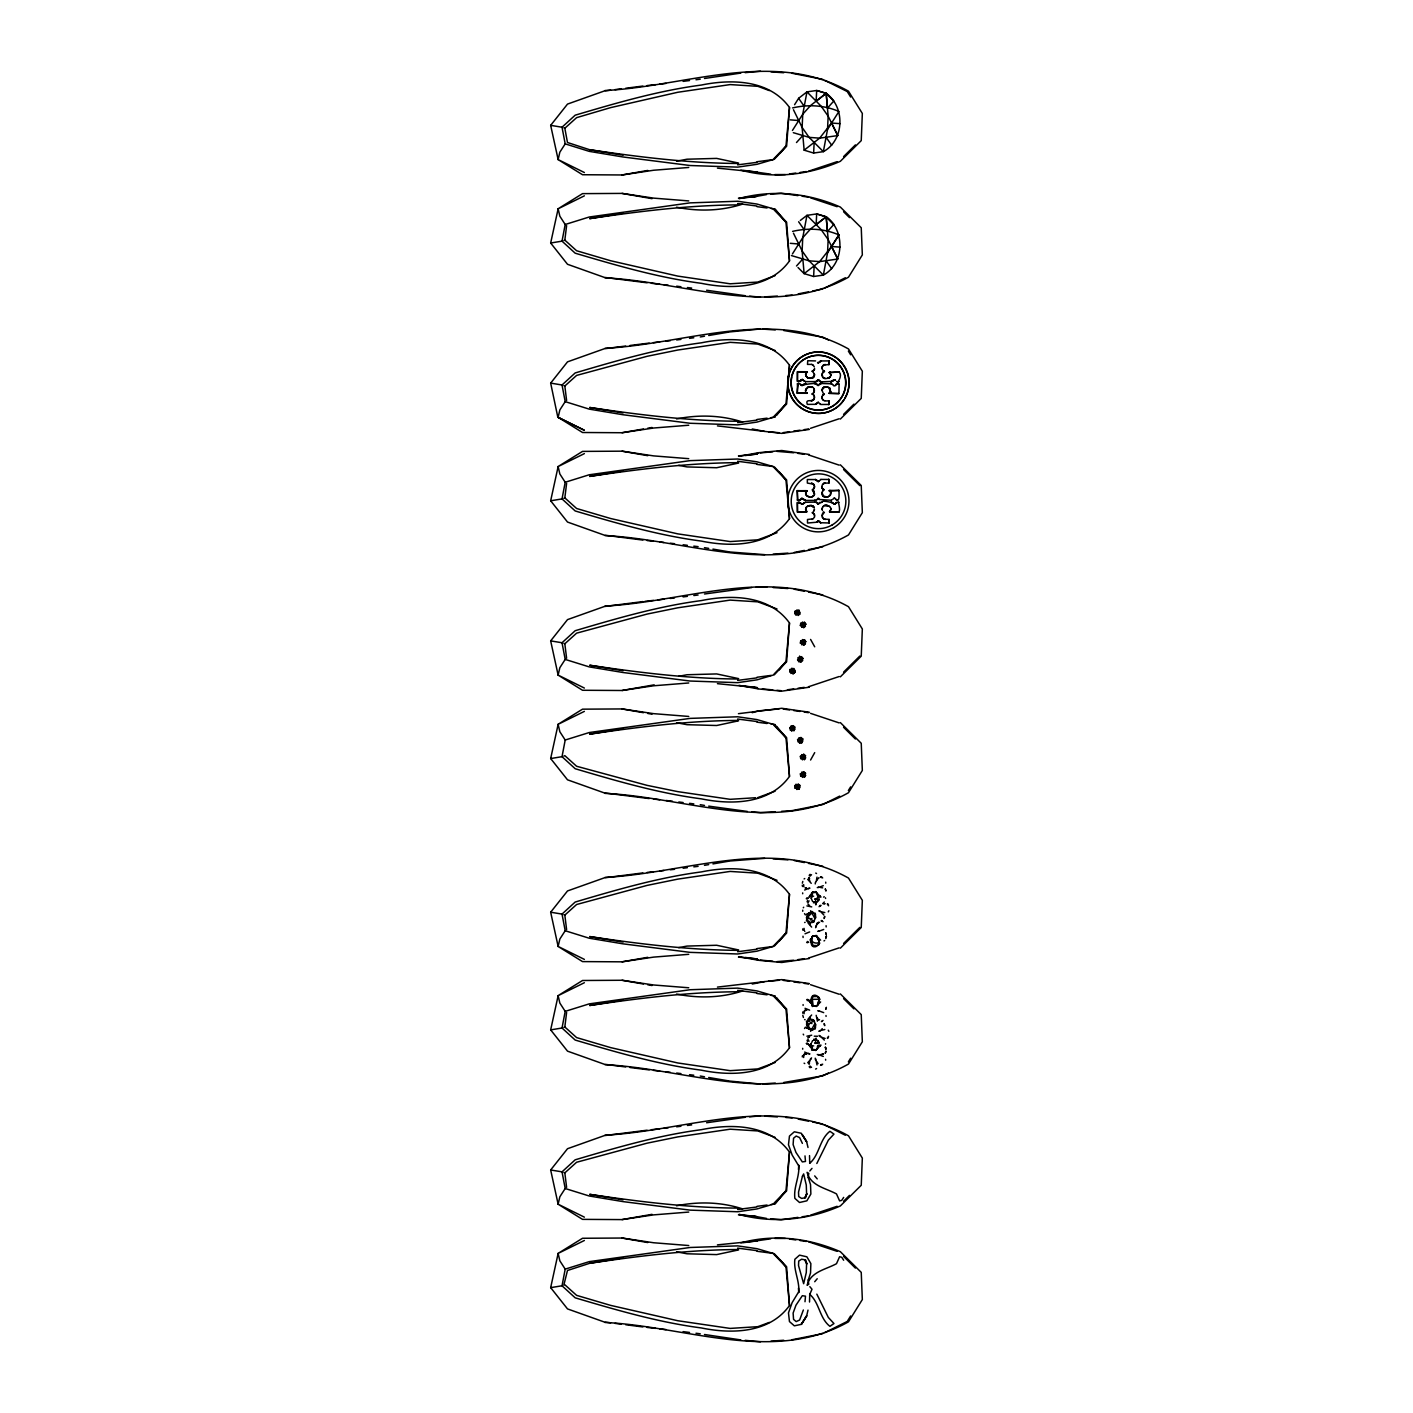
<?xml version="1.0" encoding="UTF-8"?>
<svg xmlns="http://www.w3.org/2000/svg" width="1413" height="1413" viewBox="0 0 1413 1413"><rect width="100%" height="100%" fill="white"/><g stroke="black" fill="none" stroke-linecap="round" stroke-linejoin="round"><path stroke-width="1.5" d="M821.801 397.389L821.907 398.325L822.048 396.664M806.805 393.273L797.268 393.273C797.497 382.428 800.164 383.117 797.303 383.841M797.321 381.492L797.356 371.813L807.335 371.955L806.064 372.997M797.268 393.273L797.515 383.788M797.533 381.121L797.568 371.707L806.982 371.743M817.579 402.829L815.601 404.33L807.335 404.383C804.774 397.76 813.04 403.129 814.383 398.448M811.68 364.377L807.494 364.413L807.724 360.739L815.601 360.916M824.609 916.666L824.327 918.044M829.007 400.886L828.777 404.56L829.007 400.886L825.033 400.956M829.166 360.916L828.936 364.589L829.166 360.916L820.865 360.951L818.162 363.141M838.933 393.591L829.166 393.326L838.933 393.591L839.092 384.018M838.986 381.563C836.001 383.647 843.225 376.335 839.234 372.025L829.219 372.537L839.234 372.025M814.1 398.766L814.559 396.7M821.924 368.281L822.437 366.444L822.013 367.239M822.278 369.199L822.136 367.751M817.597 1005.473L816.237 1006.374A3.073 2.685 -77 0 0 813.217 1006.303L812.21 998.285M814.347 486.143L814.559 487.308L814.418 485.542M813.605 491.106C817.067 500.856 810.356 485.366 813.711 491.053M821.924 515.939L823.814 518.96M822.03 509.051L822.083 508.256M822.242 509.157L822.331 508.185M804.721 878.55L804.103 878.921M805.127 922.318L804.651 922.548M816.06 1039.385L816.078 1038.113M814.33 509.316L814.524 509.616M814.7 516.116L814.312 514.544L814.489 515.586M822.066 492.307L823.161 496.104L827.047 496.952M821.977 493.685L822.613 491.035M802.725 911.279L802.743 910.166M811.68 899.357L812.563 901.388M814.524 374.286L814.312 375.187M822.172 390.5L822.384 389.14L821.977 390.412M807.212 919.757L807.9 916.931L812.616 912.074M814.471 390.447L814.153 388.699L814.224 391.136M814.365 397.442L814.542 397.742M822.03 375.046L822.348 373.756M822.26 375.134L822.631 377.112L822.066 374.268M809.525 1302.027L809.72 1294.467L811.998 1289.239L809.826 1286.66M806.434 495.433L805.657 493.031M804.05 1013.739L804.227 1011.655M803.644 1057.507L803.82 1055.405M829.325 511.736C829.82 512.283 831.674 507.055 830.844 509.069M805.781 508.98C804.809 512.689 807.706 503.823 805.657 508.486M828.371 496.475L830.349 495.098L830.756 492.519M830.968 492.625L830.508 494.285M798.469 1169.575L798.734 1165.089C799.882 1176.552 793.399 1187.079 794.865 1198.365L799.528 1202.498L806.876 1200.82L810.868 1194.02L810.532 1184.642L808.342 1177.718M806.028 373.173L805.869 375.964M805.816 375.116L805.516 374.215M830.756 391.383L828.548 387.498M830.226 392.408L829.996 388.328M809.366 1020.893L809.614 1019.656L809.384 1020.716M809.048 1064.201L809.508 1063.618M805.869 389.493L805.463 391.189M804.651 931.114L804.827 931.344M830.826 375.028L829.325 372.732L830.226 372.82M831.038 374.922L830.826 374.215M814.436 516.522L814.506 517.229M822.454 484.818L821.818 486.302M811.786 1042.37L812.563 1040.71M815.266 1027.799L815.849 1024.407M794.583 104.703L798.628 98.292L806.964 91.88L816.679 90.485L826.163 93.346C845.398 107.035 844.479 140.24 823.355 151.65L813.641 153.046L814.153 142.413M800.306 220.463L806.964 215.341L816.679 213.928L826.163 216.79C845.398 230.496 844.479 263.701 823.355 275.093L813.641 276.489L814.153 265.874M793.452 109.719L802.125 127.453L809.101 137.361L823.355 151.65L827.541 129.36L828.159 116.149L826.181 93.346L816.679 90.485L816.149 101.153L826.163 93.346L833.829 100.994L827.453 108.077L826.163 93.346L810.673 105.427L802.761 114.188L792.446 130.455M793.452 233.18L802.125 250.913L809.101 260.822L823.355 275.093L827.541 252.803L828.159 239.592L826.181 216.807L816.679 213.928L816.149 224.614L826.163 216.807L833.829 224.455L827.453 231.538L826.163 216.807L810.673 228.871L802.761 237.649L792.446 253.916M811.751 897.82L812.811 892.009M822.136 515.639L823.885 512.318M809.967 876.184L811.521 874.7M810.373 919.934L811.927 918.468M809.472 878.462L808.942 877.455L809.508 878.48M822.419 1054.116L823.602 1053.833L822.419 1054.098M815.301 1028.381L814.277 1028.823A2.879 2.526 52.2 0 0 812.599 1029.883L811.663 1029.653C802.584 1025.767 815.796 1018.437 814.63 1022.818M826.075 1016.406L825.987 1015.558M825.669 1060.156L825.581 1059.308M789.496 107.494L786.617 146.228L774.324 159.245L756.979 164.314L737.71 167.123L690.074 165.515L623.062 156.984L589.186 151.35L565.2 143.879L562.021 127.223L575.179 115.177C616.669 102.919 658.387 90.679 701.396 85.045C731.863 78.81 769.608 79.729 789.496 107.494L785.981 145.945L780.577 152.639M789.496 365.243L786.617 403.994L774.324 417.012L756.979 422.081L737.71 424.889L690.074 423.264L623.062 414.751L589.186 409.116L565.2 401.645L562.021 384.99L575.179 372.944C616.669 360.686 658.387 348.446 701.396 342.811C731.863 336.577 769.608 337.495 789.496 365.243L785.981 403.712L776.514 415.422M789.496 623.009L786.617 661.761L774.324 674.76L756.979 679.847L737.71 682.656L690.074 681.031L623.062 672.517L589.186 666.883L565.2 659.412L562.021 642.756L575.179 630.71C616.669 618.452 658.387 606.212 701.396 600.578C731.863 594.343 769.608 595.262 789.496 623.009L785.981 661.478L779.217 669.833M789.496 894.341L786.617 933.092L774.324 946.109L756.979 951.179L737.71 953.987L690.074 952.362L623.062 943.849L589.186 938.214L565.2 930.743L562.021 914.087L575.179 902.042C616.669 889.784 658.387 877.544 701.396 871.909C731.863 865.674 769.608 866.593 789.496 894.341L785.981 932.81L779.217 941.164M789.496 1152.107L786.617 1190.859L774.324 1203.858L756.979 1208.945L737.71 1211.753L690.074 1210.129L623.062 1201.615L589.186 1195.981L565.2 1188.51L562.021 1171.854L575.179 1159.808C616.669 1147.55 658.387 1135.31 701.396 1129.676C731.863 1123.441 769.608 1124.359 789.496 1152.107L785.981 1190.576L775.154 1203.947L771.127 1204.494M805.339 887.929L806.752 888.3L805.251 887.894M818.198 1001.746L817.473 1004.696M817.244 1047.351L817.791 1045.496M798.469 1288.055L798.734 1292.542C799.882 1281.079 793.399 1270.552 794.865 1259.266L799.528 1255.133L806.876 1256.811L810.868 1263.611L810.532 1272.989L808.342 1279.913M805.004 1301.744L805.481 1296.163L802.319 1295.703L795.961 1305.223L793.117 1313.048L793.558 1319.389L796.173 1321.579L799.617 1320.025L803.361 1309.992M810.903 898.562L811.733 892.698L812.881 892.133A2.879 2.526 -85.7 0 0 814.877 892.08L816.696 892.716L815.637 891.532M817.014 946.18C809.437 949.889 810.091 937.49 813.305 935.883A2.879 2.526 -85.7 0 0 815.283 935.848L817.103 936.466L816.043 935.3M811.309 942.33L812.139 936.466M805.675 390.271L805.675 391.083M817.473 897.803L816.944 898.968L817.526 897.608M814.294 375.381L813.817 376.882M829.802 510.976L831.056 509.598M802.354 883.196L802.796 881.412M811.309 894.482L811.733 892.698M814.047 391.913L814.241 390.942M816.378 1006.445L815.283 1006.25A2.879 2.526 85.7 0 0 813.287 1006.197C808.642 1002.612 811.309 990.23 818.745 997.313M803.096 1004.59L803.114 1005.42M802.69 1048.34L802.708 1049.188M826.393 936.007L825.793 938.621M821.907 396.364L824.38 394.121M815.23 883.937L815.46 882.207M815.637 927.705L815.866 925.974M802.672 1013.156L802.937 1011.832M802.266 1056.906L802.531 1055.582M814.436 375.664L814.506 375.275M815.354 1043.43L815.654 1041.434M815.23 1028.858L815.46 1027.286M798.928 610.239L797.038 614.602L796.049 615.22L794.795 613.454L795.13 611.264L798.928 610.239L799.864 614.196M789.726 671.705L790.061 669.515L793.876 668.49L794.795 672.447L793.082 673.771L789.726 671.705L795.113 670.257L794.795 672.447M800.394 625.535L800.712 623.345L804.527 622.321L805.781 624.087L803.732 627.602L800.394 625.535L805.781 624.087M797.586 659.853L799.634 656.339L802.973 658.405L800.941 661.92L798.84 661.62L797.586 659.853L802.973 658.405M800.394 643.074L800.712 640.884L804.527 639.859L805.781 641.626L803.732 645.14L800.394 643.074L805.781 641.626M814.418 369.535L814.347 369.252M807.176 511.63L805.587 510.075M829.378 491.07L839.145 490.417L829.325 490.417M816.184 881.747L817.014 877.137M816.961 923.184L816.184 926.787M814.665 919.28L814.135 921.506L807.812 917.284M806.593 392.496L806.699 393.379M814.895 918.821L815.16 913.699A3.073 2.685 -69.4 0 1 812.581 912.091C803.008 911.791 806.134 928.341 813.552 920.923M828.265 911.862L828.883 910.784M809.967 1066.003L811.521 1067.398M807.371 372.255L806.576 372.749M829.731 393.432L829.926 392.549M793.876 730.945L794.795 726.989L793.082 725.664L789.726 727.73L791.775 731.245L793.082 725.664M801.736 742.796L802.655 738.84L800.941 737.515L797.586 739.582L799.634 743.097L801.736 742.796L802.655 738.84M796.844 789.496L799.087 788.348L798.31 786.546L796.049 784.215L794.795 785.981L795.13 788.154L798.928 789.178L799.864 785.239M804.527 759.576L805.463 755.619L803.732 754.295L800.394 756.361L800.712 758.551L804.527 759.576L805.463 755.619M804.527 777.097L805.463 773.158L803.732 771.834L800.394 773.9L800.712 776.073L804.527 777.097L805.463 773.158M803.679 907.252L803.291 907.764M809.773 1019.02L809.402 1019.85M809.79 1061.092L808.995 1063.618M563.822 240.563L564.829 240.122L566.613 225.621M563.822 498.33L564.829 497.888L566.613 483.387M563.822 1027.428L564.829 1026.986L566.613 1012.485M563.822 1285.194L567.478 1270.499L589.68 1263.293L623.115 1257.835M808.024 1177.559L808.801 1173.461L807.106 1172.331C810.656 1185.966 825.828 1188.086 836.496 1193.932L839.605 1200.891L841.777 1200.326L843.667 1197.394M565.2 224.49L589.186 217.019L690.074 202.871L737.71 201.247L756.979 204.055L774.324 209.142L786.617 222.141L789.496 260.893C769.608 288.641 731.863 289.559 701.396 283.324C658.387 277.69 616.669 265.45 575.179 253.192L562.021 241.146L565.2 224.49L559.848 216.207L558.135 208.806L550.664 243.018L567.514 264.284L604.234 277.354L647.101 282.794M565.2 482.257L589.186 474.786L690.074 460.638L737.71 459.013L756.979 461.821L774.324 466.891L786.617 479.908L789.496 518.659C769.608 546.407 731.863 547.326 701.396 541.091C658.387 535.456 616.669 523.216 575.179 510.958L562.021 498.913L565.2 482.257L559.848 473.973L558.135 466.573L550.664 500.785L567.514 522.051L604.234 535.121L642.897 540.084M565.2 740.023L589.186 732.552L690.074 718.387L737.71 716.78L756.979 719.588L774.324 724.657L786.617 737.674L789.496 776.408C769.608 804.174 731.863 805.092 701.396 798.857C658.387 793.223 616.669 780.983 575.179 768.725L562.021 756.679L565.2 740.023L559.848 731.74L558.135 724.339L550.664 758.551L567.514 779.817L604.234 792.887L649.221 798.575M565.2 1011.355L589.186 1003.884L690.074 989.736L737.71 988.111L756.979 990.919L774.324 995.988L786.617 1009.006L789.496 1047.757C769.608 1075.505 731.863 1076.423 701.396 1070.189C658.387 1064.554 616.669 1052.314 575.179 1040.056L562.021 1028.01L565.2 1011.355L559.848 1003.071L558.135 995.67L550.664 1029.883L567.514 1051.148L604.234 1064.219L625.712 1066.974M565.2 1269.121L589.186 1261.65L690.074 1247.485L737.71 1245.877L756.979 1248.686L774.324 1253.755L786.617 1266.772L789.496 1305.506C769.608 1333.271 731.863 1334.19 701.396 1327.955C658.387 1322.321 616.669 1310.081 575.179 1297.823L562.021 1285.777L565.2 1269.121L559.848 1260.838L558.135 1253.437L550.664 1287.649L567.514 1308.915L604.234 1321.985L610.663 1322.815M805.675 492.819L806.134 491.547M813.976 510.835L814.259 509.899L813.182 511.948M824.715 916.454L824.097 918.521M813.711 392.637L814.4 391.224M808.607 1044.772L808.748 1044.507M812.21 998.249L812.97 996.942M808.006 1039.509L809.048 1041.257M826.358 1007.31L825.74 1009.324M825.951 1051.06L825.333 1053.091M805.498 390.182L808.271 387.091L813.217 387.445M814.259 487.715L812.722 489.534M822.225 514.897L822.295 514.014M822.066 389.635L824.892 386.862M625.712 346.026L604.234 348.781L567.514 361.852L550.664 383.117L557.817 417.188L584.381 430.294L558.135 417.33L559.848 409.929L565.2 401.645M808.006 1310.116L806.54 1316.333L801.33 1324.352L794.336 1325.836L789.461 1321.561L788.472 1312.889L792.145 1302.592L798.822 1291.588M807.07 901.812L807.582 900.558M817.421 498.807C820.935 497.164 815.884 500.361 816.82 499.919M822.083 502.163L818.904 503.505M817.685 380.097L816.219 381.616M814.241 398.36L813.87 399.225M819.434 384.053L821.165 383.559L818.127 385.625L816.113 383.735M819.151 503.505L818.056 504.088L816.555 502.357M822.26 373.491L823.408 371.919M820.07 502.251L819.01 503.099M825.104 903.684L824.874 903.755M819.681 942.913L818.48 945.12L818.834 942.047M806.894 491.3L805.569 492.325M814.241 369.552L814.647 368.634M826.287 1007.822L825.757 1009.129M825.881 1051.572L825.351 1052.897M818.834 1000.051L818.48 996.977M818.622 878.321L819.028 877.65M822.437 507.797L823.355 506.296M814.171 488.015L813.393 489.41M836.478 502.286L834.818 504.017L837.874 502.074M806.24 1027.71L806.116 1027.622M799.652 381.404L802.884 379.62M818.816 897.22L821.094 896.937M814.241 517.317L813.888 517.97M814.453 369.429L812.634 371.036M813.994 376.529L812.351 378.189L808.483 378.154M822.225 389.07L823.62 387.409M803.661 1034.899L803.202 1034.157M818.869 1001.976L817.703 1005.244M818.445 1045.726L817.191 1049.223L814.877 1050.018A2.879 2.526 85.7 0 0 812.881 1049.965L811.733 1049.4L810.903 1043.536L811.733 1049.4M809.066 897.273L810.497 895.136L809.508 896.443M824.874 1038.343L825.068 1038.396M814.065 398.855L812.033 400.621L813.976 399.296M801.083 379.991L802.602 379.514M822.49 366.356L824.079 364.854M835.825 384.583L837.15 383.806L835.701 384.619M819.222 940.987C820.105 945.138 806.805 943.036 813.234 935.777M828.248 1030.183L828.883 1031.313M830.703 392.002L829.166 393.326M808.024 902.695L809.048 900.84M817.897 379.885L819.452 381.139M818.092 878.462L816.661 880.617M818.498 922.23L817.05 924.367L818.074 923.078M811.769 496.987L814.224 495.009M804.545 1028.523L805.41 1027.18M812.599 1029.883C803.909 1030.731 805.198 1014.287 813.393 1020.751M819.558 943.248L817.703 945.226M823.585 897.114L824.256 896.76M823.991 940.899L824.662 940.528M816.82 1163.5L828.336 1140.185L833.953 1134.091L829.908 1131.301C819.363 1139.461 819.575 1154.898 809.631 1163.376M798.151 615.52L799.74 613.878L795.13 611.264M803.732 627.602L805.463 626.277M803.732 645.14L805.339 643.498L804.527 639.859M793.082 673.771L794.671 672.129L790.061 669.515M800.941 661.92L802.655 660.595M817.703 996.871L819.681 999.185L818.886 1001.446M829.272 496.228L830.544 494.744M810.585 760.017L814.7 752.634M810.585 1031.349L814.7 1023.966M805.905 389.07L806.328 388.416M800.871 499.601L799.74 500.149L801.489 498.383M823.832 915.041L823.443 914.547M837.255 383.877L835.189 385.608M830.791 391.843L829.113 393.132M809.172 875.406L810.055 874.329M813.711 1045.92L812.581 1045.744M832.946 499.319L833.423 498.436M830.915 381.881C832.699 379.108 836.673 380.945 835.401 380.062M833.264 380.45L833.935 379.814M848.365 790.538L850.644 786.864M848.365 1061.87L850.644 1058.196M850.644 1315.962L847.217 1321.473L824.68 1332.689M830.508 376.388L830.968 375.31M793.311 132.681L809.101 137.361L819.646 138.156L837.768 135.595L828.159 116.149L821.183 106.24L806.964 91.88L802.761 114.188L802.125 127.453L804.138 150.167L819.646 138.156L831.568 123.037L840.046 123.655M827.541 129.36L838.933 111.468C824.115 105.074 808.13 104.332 792.569 107.918M798.027 267.516L804.138 273.627L819.646 261.617L831.568 246.498L840.046 247.116M827.541 252.803L838.933 234.911C824.115 228.517 808.13 227.793 792.569 231.379M831.568 246.48L838.933 234.911M565.2 143.879L559.848 152.162L558.135 159.563L550.664 125.351L567.514 104.085L604.234 91.015L610.663 90.185M565.2 659.412L559.848 667.695L558.135 675.096L550.664 640.884L567.514 619.618L604.234 606.548L642.897 601.585M565.2 930.743L559.848 939.027L558.135 946.427L550.664 912.215L567.514 890.949L604.234 877.879L642.897 872.916M565.2 1188.51L559.848 1196.793L558.135 1204.194L550.664 1169.982L567.514 1148.716L604.234 1135.646L647.101 1130.206M828.601 1036.312L827.364 1037.901M822.719 513.767L823.108 513.096M825.51 1044.172L825.616 1043.624M800.182 384.018L802.266 385.555L805.587 383.418M803.043 503.699L804.492 502.869M807.335 1028.187L808.942 1028.699L807.547 1028.258M819.328 384.212L820.723 383.612M813.941 370.082L813.27 370.736L814.153 369.976M817.491 380.203L818.569 379.744M808.324 1037.425L809.596 1036.471L807.936 1038.06M811.645 1014.993L808.095 1019.038M811.239 1058.761L807.688 1062.788M829.555 377.43L830.296 376.723L829.095 377.801M812.139 496.864L813.976 495.557M818.498 896.372L815.831 891.956A3.073 2.685 77 0 1 812.811 892.045M818.904 940.14L816.237 935.724A3.073 2.685 77 0 1 813.217 935.795M801.065 499.354L801.913 498.453M798.928 789.178L799.97 787.094L794.795 785.981M816.661 1005.95L820.635 1001.941M816.255 1049.7L820.229 1045.691M820.388 887.452L822.684 887.859M824.044 371.478L822.578 372.785L824.397 371.283M813.711 392.849L811.927 394.121L813.234 393.238M806.576 1021.299L806.417 1021.899M809.437 896.46L810.391 895.136M809.985 940.034L810.815 938.903M830.296 376.723L827.665 378.348L829.625 377.448M803.096 937.508L802.99 936.218M821.094 1045.161L818.48 1045.196M802.708 504.37L803.785 503.311M806.47 917.638L808.077 918.892M802.867 385.325L805.675 383.382L804.633 383.859M822.278 1028.664L821.395 1029.618M822.525 484.27L824.433 483.264L823.408 483.741M807.388 916.489L811.309 912.056M822.719 490.876L823.178 490.7M804.721 1054.345L803.767 1054.61L804.721 1054.328M799.634 743.097L800.941 737.515M802.443 759.876L803.732 754.295M802.443 777.415L803.732 771.834M814.93 1023.295L815.16 1028.399A3.073 2.685 69.4 0 0 812.581 1030.006M814.7 1281.732L817.226 1278.73M828.442 1037.531L827.506 1038.449M809.826 1170.971L811.998 1168.374M817.279 381.121L816.838 381.404M819.081 906.687L820.211 905.362M823.002 365.561L824.68 364.625M835.048 385.661L834.112 385.82M820.9 479.519L818.074 481.709L819.275 480.773M819.31 521.786C815.425 518.394 824.574 526.042 818.939 521.432M818.374 520.867L817.385 521.591M815.637 1050.565L816.696 1049.382M796.49 142.536L802.831 135.507M796.49 265.997L802.831 258.968M818.003 402.263C819.982 402.352 812.952 405.443 817.368 402.935M818.074 900.929L819.169 899.48L817.297 901.476M818.145 402.228L818.551 402.387M813.711 399.614L811.927 400.656M822.613 395.004L824.079 394.209L822.825 394.881M800.676 380.715L797.639 381.157M807.777 1021.511L809.472 1020.274M774.024 158.556L786.282 145.892M774.024 416.323L786.282 403.659M774.024 674.089L786.282 661.425M774.024 945.421L786.282 932.757M774.024 1203.187L786.282 1190.523M833.069 380.68L831.939 381.404M817.738 521.556L817.156 521.803M816.573 1068.564L815.601 1069.076M806.646 506.79L808.13 506.031L807.141 506.631M810.762 912.692L812.016 911.438M843.596 156.596L855.413 144.885M843.596 414.362L853.947 404.118M840.346 419.078L861.241 398.395L862.336 371.213L848.489 348.958C773.052 306.692 685.146 344.436 604.994 348.287M843.596 672.129L859.846 656.038M840.346 676.845L861.241 656.162L862.336 628.979L848.489 606.707C773.052 564.458 685.146 602.203 604.994 606.053M822.666 903.649L824.327 902.006M843.596 943.46L859.846 927.37M840.346 948.176L861.241 927.493L862.336 900.311L848.489 878.056C773.052 835.789 685.146 873.534 604.994 877.385M810.373 1059.061L811.557 1057.878M843.596 1201.227L849.496 1195.38M817.791 896.601L817.244 894.747M819.363 362.134C817.421 363.724 822.914 359.273 819.664 361.869M800.888 380.609L798.416 381.51L800.729 380.751M623.115 155.165L589.645 149.725L567.478 142.501L564.829 128.247L576.592 117.65L610.646 107.618L677.763 92.269L730.132 84.586L757.827 86.317L769.343 90.591M566.613 400.515L564.829 386.014L576.592 375.416L647.101 356.306L677.763 350.035L730.132 342.335L757.827 344.083L775.101 350.495M566.613 658.281L564.829 643.78L576.592 633.165L647.101 614.072L677.763 607.802L730.132 600.101L757.827 601.85L777.026 608.968M566.613 929.613L564.829 915.112L576.592 904.514L647.101 885.403L677.763 879.133L730.132 871.432L757.827 873.181L777.026 880.299M566.613 1187.379L564.829 1172.878L576.592 1162.263L647.101 1143.17L677.763 1136.9L730.132 1129.199L757.827 1130.948L775.101 1137.359M822.984 394.739L823.973 394.28M823.214 506.437L824.009 505.819M810.055 378.419L814.118 376.6M823.108 387.763L824.697 386.915M817.067 522.192L807.512 523.04L807.494 519.489L813.393 518.818M823.337 365.208L829.148 364.466M820.035 906.228L821.094 905.38M807.247 387.604L809.048 386.915M812.634 922.495L814.047 921.594M819.858 361.657L820.988 360.898M812.758 512.513L814.489 514.562M814.806 1025.343L815.319 1026.633M806.54 1024.425L808.077 1023.206M801.242 379.744L802.708 379.532M823.761 489.552L822.189 488.315L823.797 490.205M806.576 914.405L808.854 913.346L807.547 913.84M815.76 383.682C816.537 382.729 801.136 384.866 801.295 385.449M803.679 384.424L804.651 383.841M820.741 877.296L822.684 877.915M821.183 921.046L823.09 921.682M801.648 627.301L804.527 622.321M801.648 644.823L804.686 640.69L802.443 639.559M798.84 661.62L801.736 656.639M790.98 673.471L794.018 669.338L791.775 668.19M813.023 370.86L812.033 371.195L813.482 370.63M832.699 380.98L831.392 381.669M803.997 502.922L805.216 502.498M823.85 371.584L824.168 371.071M800.129 500.167L799.034 500.326M812.404 512.725L813.676 513.484M817.403 901.953L813.411 902.801M823.585 387.409L824.874 386.95M807.936 904.037L809.596 905.627M823.814 904.09L824.486 903.702M807.335 1000.634L808.801 999.98M806.911 1044.384L808.413 1043.748M812.51 996.112L813.023 995.723M813.747 921.824L811.115 922.442M829.148 377.783L827.859 378.313M811.786 364.413L812.086 364.483M817.526 362.452L818.427 363.106M812.263 364.731L813.005 365.066M813.182 365.19L814.365 366.974M813.817 370.365L812.369 371.389M824.468 364.731L825.28 364.466M805.71 375.611L806.717 376.847M814.224 373.809L812.546 371.495M806.47 376.529L807.141 377.271M801.047 380.097L802.16 379.461M806.788 377.253L807.953 377.801M807.618 377.624L808.307 377.942M822.454 369.694L823.867 370.965M814.542 374.675L814.294 374.198M805.216 381.404L803.608 380.468M799.546 383.506L798.009 383.647M803.909 380.927L804.545 381.28M809.472 378.189L812.016 378.278M823.196 372.043L824.574 371.177M811.998 378.331L813.252 377.66M829.201 372.449L830.243 371.955M814.33 381.793L816.096 381.563M823.002 377.589L824.927 378.419L823.143 377.73M818.922 379.956L820.741 381.616L819.558 381.475M817.473 380.786L816.219 381.545M824.15 378.366L825.316 378.472M815.336 383.506L814.33 383.559L815.866 383.559M825.51 378.49L825.298 378.596M821.783 381.722L820.759 381.757L822.083 381.74M816.908 384.036L817.456 385.184M820.635 381.74L821.889 381.722M811.769 386.915L812.51 387.215M813.976 388.345L813.941 388.822M822.172 383.506L831.498 383.788M807.318 392.849L797.48 393.167M830.826 381.916L833.529 380.238M835.277 379.903L833.935 379.867M826.658 386.897C823.532 386.791 830.42 387.303 826.446 387.021M831.003 383.771L832.416 384.265M836.567 381.651L838.492 381.704M813.27 394.651L814.294 396.399L814.047 395.145M832.469 384.53L833.617 385.36M837.467 381.846L838.598 381.616M823.178 393.203L822.189 390.695M829.113 387.568L829.855 388.186M833.546 385.608L833.758 385.502M837.662 383.753L838.792 383.93M811.115 400.85L811.627 400.727M822.313 398.802L823.32 400.109M822.401 399.473L823.761 400.374M819.346 403.2L819.893 403.676M823.92 400.638L824.627 400.691M820.017 404.03L820.529 404.383M824.68 288.058L845.345 277.778M831.586 500.078L831.868 499.937M839.711 796.102L822.808 804.527L792.145 810.62L781.601 811.309M828.442 1073.05L822.808 1075.858L783.703 1082.499M834.906 503.982L833.493 503.805M584.381 195.842L557.817 208.947L582.527 193.634L622.091 193.404L653.618 198.12L688.749 200.929M584.381 453.608L557.817 466.714L582.527 451.401L622.091 451.171L653.618 455.887L688.749 458.677M584.381 711.375L557.817 724.48L582.527 709.167L622.091 708.937L653.618 713.653L688.749 716.444M584.381 982.706L557.817 995.812L582.527 980.498L622.091 980.269L653.618 984.985L688.749 987.775M584.381 1240.473L557.817 1253.578L582.527 1238.265L622.091 1238.035L653.618 1242.751L688.749 1245.542M550.664 125.351L562.021 127.223M550.664 383.117L562.021 384.99M831.974 381.386L821.871 381.846M550.664 640.884L562.021 642.756M550.664 912.215L562.021 914.087M550.664 1169.982L562.021 1171.854M818.745 896.213L820.07 895.824M805.198 502.304L814.524 502.127M817.668 1036.259L814.277 1036.188M817.827 498.4L818.851 498.789M831.215 500.237L819.063 499.496M804.633 890.013L809.225 888.176M805.039 933.781L809.631 931.944M823.973 505.624L826.676 505.483L824.715 505.377M563.822 756.096L564.829 755.655L576.592 766.252L647.101 785.363L677.763 791.633L730.132 799.316L755.69 797.727M790.061 729.92L794.671 727.306L790.98 725.964M797.921 741.772L802.531 739.158L798.84 737.816M800.712 758.551L805.339 755.937L801.648 754.595M800.712 776.073L805.339 773.476L801.648 772.134M795.13 788.154L799.74 785.557L798.151 783.915M822.119 1020.822L823.09 1020.416M822.684 1064.183L820.741 1064.801M817.279 887.611L818.622 887.046M817.685 931.361L819.028 930.814M817.862 503.999L817.597 503.84M819.628 1030.713L824.821 1029.512M823.284 885.686L818.286 887.558M823.691 929.454L818.692 931.326M807.706 387.339L811.786 386.773M811.716 1035.199L806.894 1036.188M808.448 888.706L809.914 888.141M820.388 1054.646L822.684 1054.239M799.546 500.22L799.14 500.326M821.395 912.48L823.125 914.07M775.101 275.641L757.827 282.052L730.132 283.801L677.763 276.1L610.646 260.751L576.592 250.737L564.829 240.122M777.026 532.701L757.827 539.819L730.132 541.568L677.763 533.867L610.646 518.518L576.592 508.486L564.829 497.888M757.827 797.586L775.101 791.174M806.664 999.645L807.688 999.38M806.258 1043.395L807.282 1043.13M775.101 1062.505L757.827 1068.917L730.132 1070.665L677.763 1062.965L610.646 1047.616L576.592 1037.584L564.829 1026.986M769.343 1322.409L757.827 1326.683L730.132 1328.414L677.763 1320.731L610.646 1305.382L576.592 1295.35L564.829 1284.753M807.335 913.911L808.854 913.346M823.92 483.264L825.033 483.105M808.448 171.238L837.114 161.665M810.497 428.316L839.163 418.76M808.448 686.771L839.163 676.527M808.448 958.102L839.163 947.858M810.497 1215.18L837.114 1206.296M823.373 512.937L824.362 512.601L823.355 511.983M805.428 1010.383C801.259 1011.531 810.779 1009.165 804.88 1010.454M812.069 519.242L812.086 519.419M819.964 383.753L820.953 383.682M752.246 197.166L766.5 194.588M754.206 454.332L758.127 453.149M826.64 496.864L828.407 496.652M836.231 499.654C834.942 497.288 840.011 506.896 838.933 490.311M752.246 712.7L758.127 710.916L779.04 708.937M752.246 984.031L764.398 981.646M754.206 1241.197L770.686 1238.83M801.136 503.629L797.427 502.639L797.568 512.195L806.558 512.124L797.356 512.089L797.321 502.41M824.221 483.158L829.007 483.016L828.777 479.343L829.007 483.016M742.637 204.09C721.354 211.049 698.428 211.65 676.562 207.199M742.637 990.955C721.354 997.914 698.428 998.496 676.562 994.063M821.395 1021.599L822.278 1021.334M821.871 1065.102L820.582 1065.349M808.395 898.35L806.911 897.714M808.731 942.135L807.335 941.464M808.289 505.801L810.461 505.571L809.26 505.589M812.581 896.354L813.658 896.178M812.069 922.424L812.97 922.194M829.943 490.382L830.296 491.477M798.115 502.445L798.84 502.48M827.029 496.811L828.212 496.722M819.522 922.371L818.834 922.565M813.906 996.571L816.838 996.501M813.499 1040.321L816.431 1040.251M738.663 463.04L716.656 467.738L687.054 466.926L678.664 465.354M738.663 720.807L716.656 725.505L687.054 724.692L676.562 722.732M738.663 1249.904L716.656 1254.603L687.054 1253.79L676.562 1251.83M809.472 505.713L808.89 505.819M798.274 293.869L808.501 291.837M812.581 291.025L822.808 288.994M794.194 552.448L804.403 550.416M808.501 549.604L822.808 546.76M792.145 1339.718L822.808 1333.625M818.763 1031.225L820.194 1030.96M816.431 901.847L813.499 901.777M816.838 945.597L813.906 945.527M676.562 161.17L687.054 159.21L716.656 158.397L738.663 163.096M676.562 418.937C698.428 414.504 721.354 415.086 742.637 422.045M678.664 676.315L687.054 674.743L716.656 673.93L738.663 678.629M678.664 947.646L687.054 946.074L716.656 945.262L738.663 949.96M676.562 1205.801C698.428 1201.35 721.354 1201.951 742.637 1208.91M798.416 383.506L799.034 383.577M738.946 456.346L758.534 452.708L781.76 450.517L809.331 454.474M834.006 498.1L835.454 498.701L834.447 498.188M740.907 1242.857C774.112 1233.796 808.978 1238.071 840.346 1251.688L861.241 1272.371L862.336 1299.554L848.489 1321.809C773.211 1364.252 684.846 1326.065 604.994 1322.48M815.99 500.184L815.018 500.29M584.381 172.527L557.817 159.422L582.527 174.735L622.091 174.965L647.755 170.443M558.135 417.33L582.527 432.502L622.091 432.731L643.48 428.969M647.755 428.21L652.029 427.468M584.381 688.06L557.817 674.955L582.527 690.268L622.091 690.498L654.166 684.846M584.381 959.392L557.817 946.286L582.527 961.599L622.091 961.829L647.755 957.308M584.381 1217.158L557.817 1204.053L582.527 1219.366L622.091 1219.596L652.029 1214.332M704.486 78.492L740.801 73.087M700.247 336.965L704.486 336.241M708.708 335.517L729.85 331.914L760.494 328.964M704.486 594.008L751.751 587.561M704.486 865.339L708.708 864.615M712.947 863.908L729.85 861.012L764.716 858.345M706.588 1122.752L745.181 1117.294M623.115 213.204L589.645 218.644C638.641 211.438 688.06 205.185 737.657 204.903M623.115 470.971L589.645 476.411C638.641 469.204 688.06 462.952 737.657 462.669M623.115 728.737L589.645 734.177C638.641 726.971 688.06 720.718 737.657 720.436M623.115 1000.068L589.645 1005.508C638.641 998.302 688.06 992.05 737.657 991.767M807.318 491.053L797.268 490.629L797.621 500.202L797.268 490.629M829.926 511.859L839.234 511.877C840.594 507.868 837.185 500.096 839.004 502.392M589.68 1263.293C638.658 1256.033 688.078 1249.834 737.657 1249.534M807.07 1022.906L807.883 1024.92M622.091 174.965L653.618 170.249L688.749 167.458M622.091 432.731L653.618 428.015L688.749 425.225M622.091 690.498L653.618 685.782L688.749 682.974M622.091 961.829L653.618 957.113L688.749 954.323M622.091 1219.596L653.618 1214.88L688.749 1212.071M827.47 378.313L826.269 378.543M806.346 371.884L806.576 371.849M785.328 174.558L774.854 174.576M789.531 173.958L795.837 173.057M800.041 172.457L806.346 171.538M831.568 246.48L837.768 259.038L819.646 261.617L809.101 260.822L791.404 255.559M783.226 432.625L789.531 431.724M793.735 431.124L800.041 430.206M804.244 429.605L808.448 429.004M809.331 429.428L781.76 433.385L717.433 425.896M787.43 689.791L793.735 688.89M797.939 688.272L804.244 687.372M809.331 687.195L781.76 691.151L758.534 688.961L738.946 685.323M793.735 960.222L776.956 961.635M797.939 959.621L804.244 958.703M809.331 958.526L781.76 962.483L758.534 960.292L738.946 956.654M797.939 1217.37L781.124 1219.79L770.686 1218.801M802.142 1216.77L808.448 1215.869M815.301 913.716L814.277 913.275A2.879 2.526 -52.2 0 1 812.599 912.215L812.457 911.95M562.021 241.146L550.664 243.018M562.021 498.913L550.664 500.785M562.021 756.679L550.664 758.551M562.021 1028.01L550.664 1029.883M562.021 1285.777L550.664 1287.649M756.997 161.736L773.141 159.598M756.997 419.484L767.082 418.16M771.127 417.63L775.154 417.082M756.997 677.251L771.127 675.396M756.997 948.582L773.141 946.463M756.997 1206.349L767.082 1205.024M604.994 90.52C685.146 86.67 773.052 48.925 848.489 91.191L862.336 113.446L861.241 140.629L840.346 161.312C808.978 174.929 774.112 179.204 740.907 170.143M604.994 1135.151C685.146 1131.301 773.052 1093.556 848.489 1135.805L862.336 1158.077L861.241 1185.26L840.346 1205.943C808.36 1220.002 772.752 1223.711 738.946 1214.421L757.35 1216.77L738.434 1214.844M737.604 164.862L756.926 162.354M737.604 422.628L756.926 420.12M826.658 497.005L824.309 496.828M737.604 680.395L756.926 677.869M737.604 951.726L756.926 949.218M737.604 1209.493L756.926 1206.967M614.973 89.637L621.402 88.807M625.712 88.26L642.897 86.052M630.004 345.478L649.221 343.094M809.419 386.932L812.175 386.862M745.075 455.569L757.35 453.997L738.434 455.922M743.026 1242.698L757.35 1240.861L717.433 1244.871M683.097 81.371L689.526 80.559M695.973 79.746L700.247 79.199M676.668 339.95L680.942 339.403M689.526 338.325L693.818 337.778M807 490.664L807.3 491.159M829.714 511.877L839.234 511.877M683.097 596.904L687.389 596.357M693.818 595.544L698.11 595.014M683.097 868.236L687.389 867.688M693.818 866.876L698.11 866.346M676.668 1126.815L680.942 1126.267M687.389 1125.455L691.681 1124.925M647.101 85.575L655.544 84.621M659.765 84.126L666.088 83.42M653.424 342.617L659.765 341.893M666.088 341.169L670.292 340.692M644.999 601.337L653.424 600.384M657.646 599.907L663.969 599.183M670.292 598.458L674.513 597.982M647.101 872.439L653.424 871.715M659.765 870.991L663.969 870.514M670.292 869.79L674.513 869.313M651.322 1129.729L659.765 1128.757M663.969 1128.281L668.19 1127.804M824.909 505.342L826.888 505.518M738.434 198.156L757.35 196.23L738.946 198.579C772.752 189.289 808.36 192.998 840.346 207.057L861.241 227.74L862.336 254.923L848.489 277.195C773.052 319.444 685.146 281.699 604.994 277.849M738.434 713.689L781.76 708.284L809.331 712.24M717.433 987.104L781.76 979.615L809.331 983.572M745.181 72.664L760.494 71.198M815.76 381.598L805.286 381.634M756.132 587.154L766.835 587.137M749.561 1116.871L760.494 1115.828M770.686 194.199L781.124 193.21L797.939 195.63M760.229 452.937L772.77 451.771M776.956 451.365L793.735 452.778M768.584 981.258L779.04 980.269M774.854 1238.424L785.328 1238.442M814.912 500.308L814.612 500.326M815.124 381.651L814.436 381.793M806.417 920.199L806.576 920.799M794.795 613.454L799.97 612.341L796.844 609.939M764.716 296.889L777.38 296.059M785.822 295.511L792.145 295.087M764.716 554.655L729.85 551.988L712.947 549.092M773.158 554.108L787.924 553.137M775.278 811.733L760.494 812.705L751.751 811.857M762.614 1083.895L775.278 1083.065M771.056 1341.114L783.703 1340.266M811.415 497.182L809.826 497.023M812.104 999.327L819.717 999.309M825.068 386.932L826.057 386.826M814.718 899.092L819.31 899.021M810.638 505.43L814.33 507.85L813.199 506.26M811.044 505.536L811.433 505.536M820.582 876.749L821.871 876.996M801.93 498.33L803.132 498.877L802.142 498.436M825.616 898.474L825.422 897.785M807.282 898.968L806.258 898.703M807.688 942.718L806.664 942.453M813.747 1039.226L815.248 1039.297M802.248 385.466L801.153 385.325M813.429 484.094L807.353 483.087L807.335 479.519L815.637 479.572L818.551 481.515M820.688 479.413L828.989 479.466M797.48 490.735L806.47 490.664M804.174 499.796L805.587 500.485L803.026 498.93L805.498 500.449L815.23 500.414M821.977 502.057C822.649 499.319 837.044 504.494 831.197 502.145M820.529 522.722L829.166 522.987L829.148 519.436C822.808 519.048 824.327 518.995 824.362 519.136M822.083 1037.407L824.486 1038.396M737.657 163.466C688.078 163.166 638.658 156.967 589.68 149.707M820.688 404.489L828.989 404.436M737.657 421.233C688.078 420.933 638.658 414.733 589.68 407.474L623.115 412.932M801.842 504.317L801.719 504.388M737.657 678.999C688.078 678.699 638.658 672.482 589.68 665.24L623.115 670.698M737.657 950.331C688.078 950.031 638.658 943.831 589.68 936.572L623.115 942.029M737.657 1208.097C688.078 1207.797 638.658 1201.58 589.68 1194.338L623.115 1199.796M829.714 491.247L830.703 491.901L829.113 490.77M798.734 500.343L797.515 500.114M834.465 504.176L832.858 503.028M798.84 502.357L800.959 503.364L799.052 502.357M804.474 1054.204L805.163 1053.886M811.115 1019.656L814.047 1020.504M827.364 904.196L828.601 905.786M814.718 1043.006L819.31 1043.077L817.297 1040.622M798.946 500.449L798.416 500.308M799.157 502.463L800.235 502.781M837.556 383.859L838.174 383.947M814.824 502.127L816.431 502.392M771.056 71.886L783.703 72.734M762.614 329.105L775.278 329.936M783.703 330.501L822.808 337.142L828.442 339.95M773.158 587.561L787.924 588.532M773.158 858.892L787.924 859.863M764.716 1116.111L777.38 1116.941M785.822 1117.489L792.145 1117.913M789.726 727.73L795.113 729.179M797.586 739.582L802.973 741.03M800.394 756.361L805.781 757.81M800.394 773.9L805.781 775.348M790.273 119.858L798.734 120.547M790.273 243.319L798.734 243.99M829.926 491.353L830.791 492.06M821.077 381.793L820.511 381.581M770.686 174.17L754.206 171.803M764.398 431.354L752.246 428.969M768.584 431.742L779.04 432.731M815.76 502.304L817.05 502.604M762.314 688.926L772.77 689.897M776.956 690.303L781.124 690.692M760.229 960.063L772.77 961.229M766.5 1218.412L752.246 1215.834M745.181 295.706L706.588 290.248M749.561 296.129L760.494 297.172M747.371 811.451L708.708 806.134M760.494 1084.036L729.85 1081.086L708.708 1077.483M740.801 1339.913L704.486 1334.508M745.181 1340.336L760.494 1341.802M717.433 168.129L757.35 172.139L743.026 170.302M717.433 683.662L757.35 687.672L745.075 686.1M738.434 957.078L757.35 959.003L745.075 957.431M651.322 283.271L659.765 284.243M663.969 284.719L668.19 285.196M647.101 540.561L653.424 541.285M659.765 542.009L663.969 542.486M670.292 543.21L674.513 543.687M653.424 799.052L659.765 799.776M666.088 800.482L672.411 801.206M649.221 1069.906L630.004 1067.522M653.424 1070.383L659.765 1071.107M666.088 1071.831L670.292 1072.308M647.101 1327.425L655.544 1328.379M659.765 1328.874L666.088 1329.58M819.522 1019.727L818.745 1019.797M676.668 286.185L680.942 286.733M687.389 287.546L691.681 288.075M683.097 544.764L687.389 545.312M693.818 546.125L698.11 546.654M678.805 801.983L683.097 802.531M689.526 803.343L693.818 803.891M676.668 1073.05L680.942 1073.597M689.526 1074.675L693.818 1075.222M683.097 1331.629L689.526 1332.441M695.973 1333.254L700.247 1333.801M809.826 497.111L806.099 495.168M827.082 505.536L828.248 505.748M614.973 1323.363L621.402 1324.193M625.712 1324.74L642.897 1326.948M737.604 203.507L756.926 206.033M737.604 461.274L756.926 463.782M604.994 535.615C684.846 539.201 773.211 577.405 848.489 534.944L862.336 512.689L861.241 485.507L840.346 464.824M737.604 719.04L756.926 721.548M604.994 793.382C684.846 796.967 773.211 835.154 848.489 792.711L862.336 770.456L861.241 743.273L840.346 722.591M737.604 990.372L756.926 992.88M604.994 1064.713C684.846 1068.299 773.211 1106.503 848.489 1064.042L862.336 1041.787L861.241 1014.605L840.346 993.922M737.604 1248.138L756.926 1250.646M756.997 206.651L767.082 207.976M771.127 208.506L775.154 209.053L785.981 222.424L789.496 260.893M756.997 464.418L773.141 466.537M756.997 722.167L767.082 723.509M771.127 724.039L775.154 724.586M756.997 993.516L767.082 994.84M771.127 995.37L775.154 995.918M756.997 1251.264L773.141 1253.402M798.522 500.414L797.303 500.061M826.87 505.43L829.095 506.101M802.142 196.23L808.448 197.131M797.939 453.379L804.244 454.297M783.226 709.043L789.531 709.944M793.735 710.545L800.041 711.446M804.244 712.064L808.448 712.664M783.226 980.375L789.531 981.276M793.735 981.876L800.041 982.794M804.244 983.395L808.448 983.996M789.531 1239.042L795.837 1239.943M800.041 1240.543L806.346 1241.462M827.064 505.448L829.696 506.613M824.521 496.934L823.585 496.493L826.852 496.97M811.415 505.448L813.923 506.967M812.51 945.986L813.023 946.374M806.894 905.91L811.716 906.899M704.486 547.661L708.708 548.385M700.247 804.704L704.486 805.41M700.247 1076.035L704.486 1076.759M622.091 193.404L652.029 198.668M622.091 451.171L647.755 455.693M622.091 708.937L643.48 712.7M647.755 713.459L652.029 714.201M622.091 980.269L643.48 984.031M647.755 984.79L652.029 985.532M622.091 1238.035L647.755 1242.557M836.938 499.99L836.107 499.601M818.763 910.873L820.194 911.138M792.145 73.282L822.808 79.375M794.194 589.221L804.403 591.252M808.501 592.065L822.808 594.908M794.194 860.552L804.403 862.584M808.501 863.396L822.808 866.24M798.274 1119.131L808.501 1121.163M812.581 1121.975L822.808 1124.006M827.435 387.162L828.583 387.303M818.692 1010.772L823.691 1012.644M818.286 1054.54L823.284 1056.412M824.821 912.586L819.628 911.385M809.631 1010.154L805.039 1008.317M809.225 1053.921L804.633 1052.084M809.437 1045.638L810.391 1046.962L809.066 1044.825M820.07 1046.274L818.745 1045.885M829.82 511.983L830.138 511.965M813.747 1020.274L812.069 1019.674M811.415 483.122L813.976 484.606M811.821 483.228L813.199 483.882M808.289 378.101L808.501 377.995M823.973 489.675L822.472 488.757M821.395 920.499L822.278 920.764M804.138 150.167L813.641 153.046M813.641 276.489L804.138 273.627L802.125 250.913L802.761 237.649L806.964 215.341L821.183 229.683L828.159 239.592L837.768 259.038M754.206 687.336L758.127 688.52M754.206 958.668L758.127 959.851M814.206 514.261L812.228 512.76L813.959 513.678M823.426 518.748L825.386 519.454M805.339 914.9L804.545 913.575M812.44 394.262L813.393 394.492M810.497 197.82L837.114 206.704M808.448 454.898L839.163 465.142M810.497 713.335L839.163 722.908M810.497 984.684L839.163 994.24M808.448 1241.762L837.114 1251.335M815.69 1039.367L818.074 1040.727M808.854 1028.752L806.576 1027.693M811.821 1019.321L812.934 1019.85M822.684 488.969L823.779 489.605M808.448 1053.391L809.914 1053.957M816.537 873.517L815.743 873.075M817.685 1010.737L819.028 1011.284M817.279 1054.487L818.622 1055.052M810.179 922.265L807.777 920.587M800.712 623.345L805.339 625.959M800.712 640.884L805.463 643.798M797.921 657.663L802.531 660.277M824.097 519.083L823.231 518.553M831.233 502.18L833.069 503.222M563.822 127.806L564.829 128.247M563.822 385.572L564.829 386.014M563.822 643.339L564.829 643.78M563.822 914.67L564.829 915.112M563.822 1172.437L564.829 1172.878M824.68 80.311L847.217 91.527L850.644 97.038M812.351 505.713L813.252 506.243M824.68 1124.942L845.345 1135.222M816.325 480.014L815.425 479.449L816.52 480.208M815.849 479.731L817.438 481.038M822.454 488.527L821.818 486.92L822.313 488.244M814.241 485.542L813.853 484.447M822.278 494.373L822.79 495.645L822.225 494.833M814.1 491.742L813.093 490.523M805.675 493.632L805.604 494.108M808.66 496.917L806.593 495.786M822.03 509.245L822.472 510.517M829.148 519.436L829.166 522.987M822.278 517.441L822.331 517.176M812.104 489.887L813.305 490.647M812.97 945.156L812.104 942.771M803.079 499.019L803.732 499.548M827.506 903.649L828.442 904.567M817.05 1017.731L818.498 1019.868M803.82 886.693L803.644 884.591M804.227 930.443L804.05 928.359M802.672 892.892L802.69 893.758M818.003 1041.116L819.151 1042.6M820.105 522.439L818.304 520.761M820.035 1035.87L824.327 1040.092M807.282 1025.52L811.309 1030.042M811.927 1023.63L810.391 1022.182M816.767 480.402L817.862 481.374M789.496 518.659L785.981 480.19L779.217 471.836M789.496 776.408L785.981 737.957L776.514 726.247M789.496 1047.757L785.981 1009.288L776.514 997.578M789.496 1305.506L785.981 1267.055L780.577 1260.361M804.633 1019.55L805.127 1019.78M804.103 1063.177L804.721 1063.547M820.229 896.407L816.255 892.398M820.635 940.157L816.661 936.148M822.949 495.998L823.037 495.963M810.197 924.756L809.402 922.247M843.596 211.773L849.496 217.62M843.596 469.54L859.846 485.63M843.596 727.306L855.413 739.017M843.596 998.638L853.947 1008.882M843.596 1256.404L855.413 1268.115M809.631 1294.255C819.575 1302.715 819.363 1318.17 829.908 1326.33L833.953 1323.539L828.336 1317.446L816.82 1294.131M826.181 216.807L833.829 224.455M774.024 209.813L786.282 222.477M774.024 467.579L786.282 480.243M774.024 725.346L786.282 738.01M774.024 996.677L786.282 1009.341M774.024 1254.444L786.282 1267.108M810.055 1067.769L809.172 1066.691M818.48 997.401L819.558 998.85M816.643 1061.481L818.092 1063.636M807.688 879.31L811.239 883.337M808.095 923.06L811.645 927.105M819.081 1035.411L820.211 1036.736M814.7 1175.899L817.226 1178.901M802.443 622.02L804.121 626.895L802.637 626.683L801.983 623.892L804.686 623.168L805.569 624.422M799.634 656.339L801.33 661.213L799.846 661.001L799.193 658.211L801.878 657.487L802.761 658.723M809.985 1002.064L810.815 1003.195L809.472 1001.058M808.89 1000.422L809.49 1001.393L808.784 1000.245M809.79 881.006L808.995 878.48M826.057 137.255L831.674 145.221M826.057 260.716L831.674 268.682M812.811 1050.089L811.804 1045.479M798.628 98.292L804.244 106.328M798.628 221.753L804.244 229.789M830.085 507.073L830.773 508.026M825.351 889.201L825.881 890.526M825.757 932.969L826.287 934.276M802.372 1134.886L806.54 1141.298L808.006 1147.497M843.667 1260.237L841.777 1257.305L839.605 1256.74L836.496 1263.699C825.828 1269.545 810.656 1271.665 807.106 1285.3L808.801 1284.17L808.024 1280.072M802.39 1134.975L806.629 1141.775L801.33 1133.279L794.336 1131.795L789.461 1136.07L788.472 1144.742L792.145 1155.039L798.822 1166.043M848.365 351.131L850.644 354.804M810.585 639.418L814.7 646.801M810.585 910.749L814.7 918.132M831.568 123.037L837.768 135.595M807.582 1041.54L807.07 1040.286M802.39 1143.382L799.617 1137.589L796.173 1136.052L793.558 1138.224L793.117 1144.583L795.961 1152.407L802.319 1161.91L805.481 1161.468L805.004 1155.887M825.316 888.971L825.951 891.038M825.74 932.774L826.358 934.788M824.097 1023.577L824.715 1025.644L824.327 1024.054M802.531 886.516L802.266 885.192M802.937 930.266L802.672 928.942M803.414 1017.501L802.778 1015.311M825.757 1048.411L825.386 1047.245L825.969 1049.435M816.184 1015.311L817.421 1021.193M815.778 1059.061L817.014 1064.96M818.074 939.945L817.473 937.402M825.386 1047.245L825.863 1048.782M816.767 1042.688L816.891 1043.412M812.139 1005.632L811.716 1003.866M815.849 917.691L815.266 914.299M815.513 903.26L815.866 904.885M812.016 1004.802L812.369 1006.533M811.61 1048.552L811.963 1050.301M826.075 925.692L826.163 926.946M825.704 882.136L825.757 883.178M815.354 898.668L815.654 900.664M815.23 913.24L815.46 914.812M815.23 1058.16L815.46 1059.891M811.539 1002.047L811.309 999.768M809.525 1155.604L809.72 1163.146M816.06 902.713L816.078 903.984M812.811 1050.053A3.073 2.685 -77 0 1 815.831 1050.142M843.738 400.02A30.75 30.609 62.1 0 1 791.103 396.735A30.75 30.609 62.1 0 1 819.116 352.049A30.75 30.609 62.1 0 1 844.797 398.325M791.969 375.452A27.43 27.306 62.1 0 1 837.308 363.106A27.43 27.306 62.1 0 1 826.446 408.94A27.43 27.306 62.1 0 1 791.545 377.2M806.611 1263.222L806.275 1272.583L803.644 1283.71L798.522 1265.518L798.716 1261.067L801.613 1259.213L805.604 1259.954L806.841 1264.034L804.809 1259.707L806.611 1263.222M826.375 936.271L826.163 937.543L826.375 936.43M798.522 784.604L797.603 788.56L796.155 786.07L798.522 784.604M796.384 611.811L796.155 613.366L798.522 614.814L797.603 610.875L796.384 611.811M791.333 670.062L791.103 671.599L793.47 673.065L792.534 669.126L791.333 670.062M801.983 641.414L801.754 642.968L804.121 644.434L803.202 640.478L801.983 641.414M802.46 1176.181L798.522 1192.113L798.716 1196.564L801.613 1198.418L805.604 1197.676L806.841 1193.596L804.809 1197.924L806.611 1194.409L806.275 1185.03L803.644 1173.92L802.46 1176.181M810.197 1017.342L809.702 1019.179L810.197 1017.342M806.629 1315.856L801.33 1324.352L806.629 1315.856M791.986 726.582L791.333 729.373L794.018 730.097L791.986 726.582M799.846 738.434L799.193 741.224L801.878 741.949L799.846 738.434M802.637 755.213L801.983 758.004L804.686 758.728L802.637 755.213M802.637 772.752L801.983 775.543L804.686 776.267L802.637 772.752M806.752 1053.798L805.092 1054.222L806.664 1053.833M833.758 527.632A30.75 30.609 -62.1 0 0 833.546 474.432A30.75 30.609 -62.1 0 0 787.695 501.385A30.75 30.609 -62.1 0 0 833.758 527.632M832.292 524.877A27.43 27.306 -62.1 0 0 832.116 477.435A27.43 27.306 -62.1 0 0 791.209 501.474A27.43 27.306 -62.1 0 0 832.292 524.877M788.984 374.463A30.75 30.609 62.1 0 0 826.358 412.384A30.75 30.609 62.1 0 0 840.293 361.092A30.75 30.609 62.1 0 0 788.984 374.463M792.181 375.346A27.43 27.306 62.1 0 0 825.51 409.169A27.43 27.306 62.1 0 0 837.944 363.424A27.43 27.306 62.1 0 0 792.181 375.346"/></g></svg>
